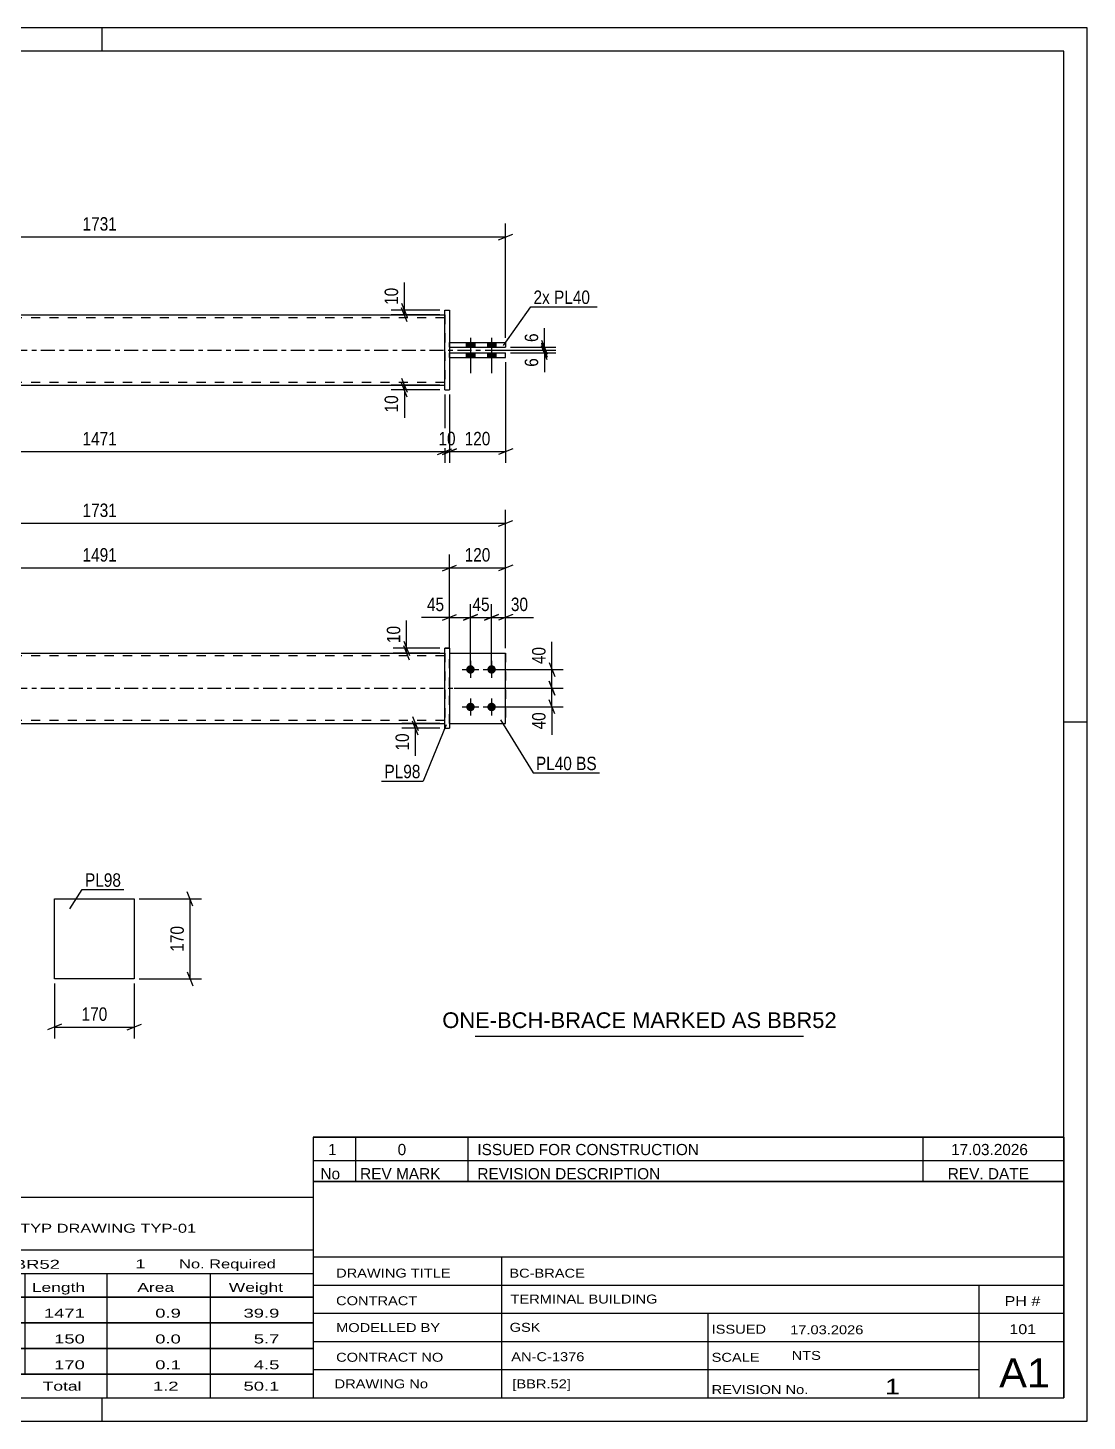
# Model space of a CAD drawing. Header units: millimetres. Extents: x 0 to 420, y 0 to 297.
# Drawn here: x 194.2 to 420, y 0 to 297 of the extents above; entities that cross this region are included whole.
import ezdxf

# ---------------------------------------------------------------- set-up
doc = ezdxf.new("R2010")
doc.units = ezdxf.units.MM
doc.linetypes.add('DXK_LINE_DOT2', pattern=[3.9198, 1.9599, -1.9599])
doc.linetypes.add('DXK_LINE_DOT3', pattern=[5.9187, 2.979, -0.9799, 0.9799, -0.9799])
doc.styles.add('Arial', font='ARIAL.TTF', dxfattribs={"height": 0.2})
doc.styles.add('Arial Narrow', font='ARIALN.TTF', dxfattribs={"height": 0.2})

# ---------------------------------------------------------------- blocks, each defined once
blk = doc.blocks.new('Unknown-580605197-1163')
at = {"color": 5, "linetype": 'Continuous'}
for p, q in [((420, 297), (0, 297)), ((210, 292), (210, 297)), ((420, 0), (420, 297)), ((415, 292), (5, 292)), ((415, 5), (415, 292)), ((420, 149), (415, 149)), ((5, 5), (415, 5)), ((210, 0), (210, 5)), ((0, 0), (420, 0))]:
    blk.add_line(p, q, dxfattribs=at)
blk = doc.blocks.new('Part-580605197-1823 - 1791')
at = {"color": 2, "linetype": 'Continuous'}
for p, q in [((284.03, 163.74), (296.03, 163.74)), ((296.03, 163.74), (296.03, 163.74)), ((296.03, 148.74), (296.03, 163.74)), ((284.03, 148.74), (296.03, 148.74))]:
    blk.add_line(p, q, dxfattribs=at)
at = {"color": 7, "linetype": 'DXK_LINE_DOT2'}
for p, q in [((284.03, 163.74), (296.03, 163.74)), ((284.03, 148.74), (284.03, 163.74)), ((296.03, 163.74), (296.03, 163.74)), ((284.03, 148.74), (284.03, 148.74)), ((284.03, 148.74), (296.03, 148.74))]:
    blk.add_line(p, q, dxfattribs=at)
blk = doc.blocks.new('Part-580605197-1803 - 1791')
at = {"color": 2, "linetype": 'Continuous'}
for p, q in [((284.03, 164.74), (283.03, 164.74)), ((283.03, 147.74), (283.03, 164.74)), ((284.03, 164.74), (284.03, 147.74)), ((283.03, 147.74), (283.03, 147.74)), ((283.03, 147.74), (284.03, 147.74))]:
    blk.add_line(p, q, dxfattribs=at)
at = {"color": 7, "linetype": 'DXK_LINE_DOT2'}
for p, q in [((283.03, 164.74), (283.03, 164.74)), ((283.03, 164.74), (284.03, 164.74)), ((284.03, 164.74), (284.03, 164.74)), ((283.03, 147.74), (284.03, 147.74))]:
    blk.add_line(p, q, dxfattribs=at)
blk = doc.blocks.new('Part-580605197-1828 - 1791')
at = {"color": 2, "linetype": 'Continuous'}
for p, q in [((135.94, 163.74), (283.03, 163.74)), ((135.94, 148.74), (283.03, 148.74))]:
    blk.add_line(p, q, dxfattribs=at)
at = {"color": 7, "linetype": 'DXK_LINE_DOT2'}
for p, q in [((135.94, 148.74), (135.94, 163.74)), ((283.03, 163.74), (283.03, 148.74)), ((283.03, 163.14), (135.94, 163.14)), ((283.03, 149.34), (135.94, 149.34))]:
    blk.add_line(p, q, dxfattribs=at)
at = {"color": 7, "linetype": 'DXK_LINE_DOT3'}
blk.add_line((125.94, 156.24), (293.03, 156.24), dxfattribs=at)
blk = doc.blocks.new('Bolt-580605197-1834 - 1791')
at = {"linetype": 'Continuous'}
for points in [[(288.53, 161.14), (288.72, 161.12), (288.89, 161.06), (289.06, 160.96), (289.2, 160.84), (289.31, 160.69), (289.38, 160.51), (289.42, 160.33), (289.42, 160.14), (289.38, 159.96), (289.31, 159.79), (289.2, 159.63), (289.06, 159.51), (288.89, 159.41), (288.72, 159.36), (288.53, 159.34), (288.34, 159.36), (288.16, 159.41), (288, 159.51), (287.86, 159.63), (287.75, 159.79), (287.67, 159.96), (287.63, 160.14), (287.63, 160.33), (287.67, 160.51), (287.75, 160.69), (287.86, 160.84), (288, 160.96), (288.16, 161.06), (288.34, 161.12)], [(293.03, 161.14), (293.22, 161.12), (293.39, 161.06), (293.56, 160.96), (293.7, 160.84), (293.81, 160.69), (293.88, 160.51), (293.92, 160.33), (293.92, 160.14), (293.88, 159.96), (293.81, 159.79), (293.7, 159.63), (293.56, 159.51), (293.39, 159.41), (293.22, 159.36), (293.03, 159.34), (292.84, 159.36), (292.66, 159.41), (292.5, 159.51), (292.36, 159.63), (292.25, 159.79), (292.17, 159.96), (292.13, 160.14), (292.13, 160.33), (292.17, 160.51), (292.25, 160.69), (292.36, 160.84), (292.5, 160.96), (292.66, 161.06), (292.84, 161.12)], [(288.53, 153.14), (288.72, 153.12), (288.89, 153.06), (289.06, 152.96), (289.2, 152.84), (289.31, 152.69), (289.38, 152.51), (289.42, 152.33), (289.42, 152.14), (289.38, 151.96), (289.31, 151.79), (289.2, 151.63), (289.06, 151.51), (288.89, 151.41), (288.72, 151.36), (288.53, 151.34), (288.34, 151.36), (288.16, 151.41), (288, 151.51), (287.86, 151.63), (287.75, 151.79), (287.67, 151.96), (287.63, 152.14), (287.63, 152.33), (287.67, 152.51), (287.75, 152.69), (287.86, 152.84), (288, 152.96), (288.16, 153.06), (288.34, 153.12)], [(293.03, 153.14), (293.22, 153.12), (293.39, 153.06), (293.56, 152.96), (293.7, 152.84), (293.81, 152.69), (293.88, 152.51), (293.92, 152.33), (293.92, 152.14), (293.88, 151.96), (293.81, 151.79), (293.7, 151.63), (293.56, 151.51), (293.39, 151.41), (293.22, 151.36), (293.03, 151.34), (292.84, 151.36), (292.66, 151.41), (292.5, 151.51), (292.36, 151.63), (292.25, 151.79), (292.17, 151.96), (292.13, 152.14), (292.13, 152.33), (292.17, 152.51), (292.25, 152.69), (292.36, 152.84), (292.5, 152.96), (292.66, 153.06), (292.84, 153.12)]]:
    blk.add_hatch(color=1, dxfattribs=at).paths.add_polyline_path(points)
at = {"color": 1, "linetype": 'Continuous'}
for p, q in [((288.53, 162.04), (288.53, 158.44)), ((293.03, 162.04), (293.03, 158.44)), ((286.73, 160.24), (290.33, 160.24)), ((291.23, 160.24), (294.83, 160.24)), ((286.73, 152.24), (290.33, 152.24)), ((288.53, 154.04), (288.53, 150.44)), ((291.23, 152.24), (294.83, 152.24)), ((293.03, 154.04), (293.03, 150.44))]:
    blk.add_line(p, q, dxfattribs=at)
blk = doc.blocks.new('Part-580605197-1839 - 1791')
at = {"color": 7, "linetype": 'DXK_LINE_DOT2'}
for p, q in [((284.03, 163.74), (296.03, 163.74)), ((284.03, 148.74), (284.03, 163.74)), ((284.03, 163.74), (296.03, 163.74)), ((296.03, 163.74), (296.03, 163.74)), ((296.03, 163.74), (296.03, 148.74)), ((284.03, 148.74), (284.03, 148.74)), ((284.03, 148.74), (296.03, 148.74)), ((284.03, 148.74), (296.03, 148.74))]:
    blk.add_line(p, q, dxfattribs=at)
blk = doc.blocks.new('Part-580605197-2139 - 2128')
at = {"color": 2, "linetype": 'Continuous'}
for p, q in [((283.03, 236.81), (283.03, 236.81)), ((283.03, 219.81), (283.03, 236.81)), ((283.03, 236.81), (284.03, 236.81)), ((284.03, 236.81), (284.03, 236.81)), ((284.03, 236.81), (284.03, 219.81)), ((283.03, 219.81), (284.03, 219.81)), ((283.03, 219.81), (283.03, 219.81)), ((284.03, 219.81), (284.03, 219.81))]:
    blk.add_line(p, q, dxfattribs=at)
at = {"color": 7, "linetype": 'DXK_LINE_DOT2'}
for p, q in [((283.03, 236.81), (283.03, 236.81)), ((283.03, 236.81), (284.03, 236.81)), ((283.03, 219.81), (284.03, 219.81))]:
    blk.add_line(p, q, dxfattribs=at)
blk = doc.blocks.new('Bolt-580605197-2133 - 2128')
at = {"linetype": 'Continuous'}
for points in [[(289.43, 229.91), (287.63, 229.91), (287.63, 228.91), (289.43, 228.91)], [(289.43, 229.91), (287.63, 229.91), (287.63, 228.91), (289.43, 228.91)], [(293.93, 229.91), (292.13, 229.91), (292.13, 228.91), (293.93, 228.91)], [(293.93, 229.91), (292.13, 229.91), (292.13, 228.91), (293.93, 228.91)], [(289.43, 227.71), (287.63, 227.71), (287.63, 226.71), (289.43, 226.71)], [(289.43, 227.71), (287.63, 227.71), (287.63, 226.71), (289.43, 226.71)], [(293.93, 227.71), (292.13, 227.71), (292.13, 226.71), (293.93, 226.71)], [(293.93, 227.71), (292.13, 227.71), (292.13, 226.71), (293.93, 226.71)]]:
    blk.add_hatch(color=1, dxfattribs=at).paths.add_polyline_path(points)
at = {"color": 1, "linetype": 'Continuous'}
for p, q in [((287.63, 229.91), (287.63, 228.91)), ((287.63, 229.91), (287.63, 228.91)), ((288.53, 230.91), (288.53, 223.41)), ((288.53, 230.91), (288.53, 223.41)), ((289.43, 229.91), (289.43, 228.91)), ((289.43, 229.91), (289.43, 228.91)), ((292.13, 229.91), (292.13, 228.91)), ((292.13, 229.91), (292.13, 228.91)), ((293.03, 230.91), (293.03, 223.41)), ((293.03, 230.91), (293.03, 223.41)), ((293.93, 229.91), (293.93, 228.91)), ((293.93, 229.91), (293.93, 228.91)), ((287.63, 227.71), (287.63, 226.71)), ((287.63, 227.71), (287.63, 226.71)), ((289.43, 227.71), (289.43, 226.71)), ((289.43, 227.71), (289.43, 226.71)), ((292.13, 227.71), (292.13, 226.71)), ((292.13, 227.71), (292.13, 226.71)), ((293.93, 227.71), (293.93, 226.71)), ((293.93, 227.71), (293.93, 226.71))]:
    blk.add_line(p, q, dxfattribs=at)
blk = doc.blocks.new('Part-580605197-2138 - 2128')
at = {"color": 2, "linetype": 'Continuous'}
for p, q in [((135.94, 235.81), (283.03, 235.81)), ((135.94, 220.81), (283.03, 220.81))]:
    blk.add_line(p, q, dxfattribs=at)
at = {"color": 7, "linetype": 'DXK_LINE_DOT2'}
for p, q in [((135.94, 235.81), (135.94, 220.81)), ((283.03, 235.21), (135.94, 235.21)), ((283.03, 235.81), (283.03, 220.81)), ((283.03, 221.41), (135.94, 221.41))]:
    blk.add_line(p, q, dxfattribs=at)
at = {"color": 7, "linetype": 'DXK_LINE_DOT3'}
blk.add_line((125.94, 228.31), (293.03, 228.31), dxfattribs=at)
blk = doc.blocks.new('Part-580605197-2155 - 2128')
at = {"color": 2, "linetype": 'Continuous'}
for p, q in [((284.03, 229.91), (296.03, 229.91)), ((284.03, 228.91), (296.03, 228.91)), ((296.03, 229.91), (296.03, 228.91))]:
    blk.add_line(p, q, dxfattribs=at)
at = {"color": 7, "linetype": 'DXK_LINE_DOT2'}
for p, q in [((284.03, 228.91), (284.03, 229.91)), ((284.03, 229.91), (296.03, 229.91)), ((284.03, 228.91), (296.03, 228.91)), ((296.03, 229.91), (296.03, 229.91))]:
    blk.add_line(p, q, dxfattribs=at)
blk = doc.blocks.new('Part-580605197-2160 - 2128')
at = {"color": 2, "linetype": 'Continuous'}
for p, q in [((284.03, 227.71), (296.03, 227.71)), ((284.03, 226.71), (296.03, 226.71)), ((296.03, 226.71), (296.03, 227.71))]:
    blk.add_line(p, q, dxfattribs=at)
at = {"color": 7, "linetype": 'DXK_LINE_DOT2'}
for p, q in [((284.03, 226.71), (284.03, 227.71)), ((284.03, 227.71), (296.03, 227.71)), ((284.03, 226.71), (296.03, 226.71))]:
    blk.add_line(p, q, dxfattribs=at)
blk = doc.blocks.new('Part-580605197-1390 - 1374')
at = {"color": 2, "linetype": 'Continuous'}
for p, q in [((199.86, 94.31), (199.86, 111.31)), ((199.86, 111.31), (216.86, 111.31)), ((216.86, 111.31), (216.86, 94.31)), ((216.86, 94.31), (199.86, 94.31))]:
    blk.add_line(p, q, dxfattribs=at)
blk = doc.blocks.new('StraightDimension-580605197-1951 - 1791')
at = {"color": 7, "linetype": 'Continuous'}
for p, q in [((134.94, 157.24), (134.94, 184.73)), ((284.03, 164.74), (284.03, 184.73)), ((136.44, 182.48), (133.44, 181.28)), ((134.94, 181.88), (284.03, 181.88)), ((282.53, 181.28), (285.53, 182.48))]:
    blk.add_line(p, q, dxfattribs=at)
at = {"color": 0}
blk.add_wipeout([(213.74, 182.63), (213.74, 186.83), (205.23, 186.83), (205.23, 182.63)], dxfattribs=at)
at = {"color": 3, "style": 'Arial Narrow'}
blk.add_text('1491', height=2.863, dxfattribs=at).set_placement((205.83, 183.23))
blk = doc.blocks.new('StraightDimension-580605197-1867 - 1791')
at = {"color": 7, "linetype": 'Continuous'}
for p, q in [((288.53, 161.24), (288.53, 174.18)), ((293.03, 161.24), (293.03, 174.18)), ((287.03, 170.73), (290.03, 171.93)), ((288.53, 171.33), (293.03, 171.33)), ((294.53, 171.93), (291.53, 170.73))]:
    blk.add_line(p, q, dxfattribs=at)
at = {"color": 0}
blk.add_wipeout([(293.21, 172.08), (293.21, 176.28), (288.35, 176.28), (288.35, 172.08)], dxfattribs=at)
at = {"color": 3, "style": 'Arial Narrow'}
blk.add_text('45', height=2.863, dxfattribs=at).set_placement((288.95, 172.68))
blk = doc.blocks.new('StraightDimension-580605197-1897 - 1791')
at = {"color": 7, "linetype": 'Continuous'}
for p, q in [((122.94, 164.74), (122.94, 194.24)), ((296.03, 164.74), (296.03, 194.24)), ((124.44, 191.99), (121.44, 190.79)), ((122.94, 191.39), (296.03, 191.39)), ((294.53, 190.79), (297.53, 191.99))]:
    blk.add_line(p, q, dxfattribs=at)
at = {"color": 0}
blk.add_wipeout([(213.74, 192.14), (213.74, 196.34), (205.23, 196.34), (205.23, 192.14)], dxfattribs=at)
at = {"color": 3, "style": 'Arial Narrow'}
blk.add_text('1731', height=2.863, dxfattribs=at).set_placement((205.83, 192.74))
blk = doc.blocks.new('StraightDimension-580605197-1966 - 1791')
at = {"color": 7, "linetype": 'Continuous'}
for p, q in [((284.03, 164.74), (284.03, 184.73)), ((296.03, 164.74), (296.03, 184.73)), ((282.53, 181.28), (285.53, 182.48)), ((284.03, 181.88), (296.03, 181.88)), ((297.53, 182.48), (294.53, 181.28))]:
    blk.add_line(p, q, dxfattribs=at)
at = {"color": 0}
blk.add_wipeout([(293.37, 182.63), (293.37, 186.83), (286.69, 186.83), (286.69, 182.63)], dxfattribs=at)
at = {"color": 3, "style": 'Arial Narrow'}
blk.add_text('120', height=2.863, dxfattribs=at).set_placement((287.29, 183.23))
blk = doc.blocks.new('StraightDimension-580605197-1851 - 1791')
at = {"color": 7, "linetype": 'Continuous'}
for p, q in [((284.03, 164.74), (284.03, 174.18)), ((288.53, 161.24), (288.53, 174.18)), ((282.53, 170.73), (285.53, 171.93)), ((284.03, 171.33), (288.53, 171.33)), ((290.03, 171.93), (287.03, 170.73))]:
    blk.add_line(p, q, dxfattribs=at)
at = {"color": 0}
blk.add_wipeout([(283.5, 172.08), (283.5, 176.28), (278.65, 176.28), (278.65, 172.08)], dxfattribs=at)
at = {"color": 7, "linetype": 'Continuous'}
blk.add_line((284.03, 171.33), (278.12, 171.33), dxfattribs=at)
blk.add_line((284.03, 171.33), (278.12, 171.33), dxfattribs=at)
at = {"color": 3, "style": 'Arial Narrow'}
blk.add_text('45', height=2.863, dxfattribs=at).set_placement((279.25, 172.68))
blk = doc.blocks.new('StraightDimension-580605197-1880 - 1791')
at = {"color": 7, "linetype": 'Continuous'}
for p, q in [((293.03, 161.24), (293.03, 174.18)), ((296.03, 164.74), (296.03, 174.18)), ((291.53, 170.73), (294.53, 171.93)), ((293.03, 171.33), (296.03, 171.33)), ((297.53, 171.93), (294.53, 170.73))]:
    blk.add_line(p, q, dxfattribs=at)
at = {"color": 0}
blk.add_wipeout([(301.41, 172.08), (301.41, 176.28), (296.55, 176.28), (296.55, 172.08)], dxfattribs=at)
at = {"color": 7, "linetype": 'Continuous'}
blk.add_line((296.03, 171.33), (301.94, 171.33), dxfattribs=at)
blk.add_line((296.03, 171.33), (301.94, 171.33), dxfattribs=at)
at = {"color": 3, "style": 'Arial Narrow'}
blk.add_text('30', height=2.863, dxfattribs=at).set_placement((297.15, 172.68))
blk = doc.blocks.new('StraightDimension-580605197-1917 - 1791')
at = {"color": 7, "linetype": 'Continuous'}
for p, q in [((305.28, 161.74), (306.48, 158.74)), ((294.03, 160.24), (308.28, 160.24)), ((306.48, 154.74), (305.28, 157.74)), ((305.88, 156.24), (305.88, 160.24)), ((285.03, 156.24), (308.28, 156.24))]:
    blk.add_line(p, q, dxfattribs=at)
at = {"color": 0}
blk.add_wipeout([(305.13, 165.62), (300.93, 165.62), (300.93, 160.76), (305.13, 160.76)], dxfattribs=at)
at = {"color": 7, "linetype": 'Continuous'}
blk.add_line((305.88, 160.24), (305.88, 166.14), dxfattribs=at)
blk.add_line((305.88, 160.24), (305.88, 166.14), dxfattribs=at)
at = {"color": 3, "style": 'Arial Narrow'}
blk.add_text('40', height=2.863, rotation=90.0002, dxfattribs=at).set_placement((304.53, 161.36))
blk = doc.blocks.new('StraightDimension-580605197-1926 - 1791')
at = {"color": 7, "linetype": 'Continuous'}
for p, q in [((305.28, 157.74), (306.48, 154.74)), ((285.03, 156.24), (308.28, 156.24)), ((305.88, 152.24), (305.88, 156.24)), ((294.03, 152.24), (308.28, 152.24)), ((306.48, 150.74), (305.28, 153.74))]:
    blk.add_line(p, q, dxfattribs=at)
at = {"color": 0}
blk.add_wipeout([(305.13, 151.71), (300.93, 151.71), (300.93, 146.85), (305.13, 146.85)], dxfattribs=at)
at = {"color": 7, "linetype": 'Continuous'}
blk.add_line((305.88, 152.24), (305.88, 146.33), dxfattribs=at)
blk.add_line((305.88, 152.24), (305.88, 146.33), dxfattribs=at)
at = {"color": 3, "style": 'Arial Narrow'}
blk.add_text('40', height=2.863, rotation=90.0002, dxfattribs=at).set_placement((304.53, 147.45))
blk = doc.blocks.new('StraightDimension-580605197-2080 - 1791')
at = {"color": 7, "linetype": 'Continuous'}
for p, q in [((282.03, 148.74), (273.92, 148.74)), ((276.17, 150.24), (277.37, 147.24)), ((277.37, 146.24), (276.17, 149.24)), ((276.77, 147.74), (276.77, 148.74)), ((282.03, 147.74), (273.92, 147.74))]:
    blk.add_line(p, q, dxfattribs=at)
at = {"color": 0}
blk.add_wipeout([(276.02, 147.21), (271.82, 147.21), (271.82, 142.35), (276.02, 142.35)], dxfattribs=at)
at = {"color": 7, "linetype": 'Continuous'}
blk.add_line((276.77, 147.74), (276.77, 141.83), dxfattribs=at)
blk.add_line((276.77, 147.74), (276.77, 141.83), dxfattribs=at)
at = {"color": 3, "style": 'Arial Narrow'}
blk.add_text('10', height=2.863, rotation=90.0002, dxfattribs=at).set_placement((275.42, 142.95))
blk = doc.blocks.new('StraightDimension-580605197-2089 - 1791')
at = {"color": 7, "linetype": 'Continuous'}
for p, q in [((282.03, 164.74), (272.06, 164.74)), ((282.03, 163.74), (272.06, 163.74)), ((274.31, 166.24), (275.51, 163.24)), ((275.51, 162.24), (274.31, 165.24)), ((274.91, 163.74), (274.91, 164.74))]:
    blk.add_line(p, q, dxfattribs=at)
at = {"color": 0}
blk.add_wipeout([(274.16, 170.12), (269.96, 170.12), (269.96, 165.26), (274.16, 165.26)], dxfattribs=at)
at = {"color": 7, "linetype": 'Continuous'}
blk.add_line((274.91, 164.74), (274.91, 170.64), dxfattribs=at)
blk.add_line((274.91, 164.74), (274.91, 170.64), dxfattribs=at)
at = {"color": 3, "style": 'Arial Narrow'}
blk.add_text('10', height=2.863, rotation=90.0002, dxfattribs=at).set_placement((273.56, 165.86))
blk = doc.blocks.new('StraightDimension-580605197-2196 - 2128')
at = {"color": 7, "linetype": 'Continuous'}
for p, q in [((135.94, 218.81), (135.94, 204.26)), ((283.03, 218.81), (283.03, 204.26)), ((137.44, 207.26), (134.44, 206.06)), ((135.94, 206.66), (283.03, 206.66)), ((281.53, 206.06), (284.53, 207.26))]:
    blk.add_line(p, q, dxfattribs=at)
at = {"color": 0}
blk.add_wipeout([(213.74, 207.41), (213.74, 211.61), (205.23, 211.61), (205.23, 207.41)], dxfattribs=at)
at = {"color": 3, "style": 'Arial Narrow'}
blk.add_text('1471', height=2.863, dxfattribs=at).set_placement((205.83, 208.01))
blk = doc.blocks.new('StraightDimension-580605197-2185 - 2128')
at = {"color": 7, "linetype": 'Continuous'}
for p, q in [((124.44, 253.03), (121.44, 251.83)), ((122.94, 230.91), (122.94, 255.28)), ((294.53, 251.83), (297.53, 253.03)), ((296.03, 230.91), (296.03, 255.28)), ((122.94, 252.43), (296.03, 252.43))]:
    blk.add_line(p, q, dxfattribs=at)
at = {"color": 0}
blk.add_wipeout([(213.74, 253.18), (213.74, 257.38), (205.23, 257.38), (205.23, 253.18)], dxfattribs=at)
at = {"color": 3, "style": 'Arial Narrow'}
blk.add_text('1731', height=2.863, dxfattribs=at).set_placement((205.83, 253.78))
blk = doc.blocks.new('StraightDimension-580605197-2223 - 2128')
at = {"color": 7, "linetype": 'Continuous'}
for p, q in [((283.03, 218.81), (283.03, 204.26)), ((284.03, 218.81), (284.03, 204.26)), ((281.53, 206.06), (284.53, 207.26)), ((285.53, 207.26), (282.53, 206.06)), ((283.03, 206.66), (284.03, 206.66))]:
    blk.add_line(p, q, dxfattribs=at)
at = {"color": 0}
blk.add_wipeout([(285.96, 207.41), (285.96, 211.61), (281.1, 211.61), (281.1, 207.41)], dxfattribs=at)
at = {"color": 3, "style": 'Arial Narrow'}
blk.add_text('10', height=2.863, dxfattribs=at).set_placement((281.7, 208.01))
blk = doc.blocks.new('StraightDimension-580605197-2232 - 2128')
at = {"color": 7, "linetype": 'Continuous'}
for p, q in [((296.03, 225.71), (296.03, 204.26)), ((284.03, 218.81), (284.03, 204.26)), ((282.53, 206.06), (285.53, 207.26)), ((284.03, 206.66), (296.03, 206.66)), ((297.53, 207.26), (294.53, 206.06))]:
    blk.add_line(p, q, dxfattribs=at)
at = {"color": 0}
blk.add_wipeout([(293.37, 207.41), (293.37, 211.61), (286.69, 211.61), (286.69, 207.41)], dxfattribs=at)
at = {"color": 3, "style": 'Arial Narrow'}
blk.add_text('120', height=2.863, dxfattribs=at).set_placement((287.29, 208.01))
blk = doc.blocks.new('StraightDimension-580605197-2243 - 2128')
at = {"color": 7, "linetype": 'Continuous'}
for p, q in [((282.03, 220.81), (271.59, 220.81)), ((282.03, 219.81), (271.59, 219.81)), ((273.84, 222.31), (275.04, 219.31)), ((275.04, 218.31), (273.84, 221.31)), ((274.44, 219.81), (274.44, 220.81))]:
    blk.add_line(p, q, dxfattribs=at)
at = {"color": 0}
blk.add_wipeout([(273.69, 219.29), (269.49, 219.29), (269.49, 214.43), (273.69, 214.43)], dxfattribs=at)
at = {"color": 7, "linetype": 'Continuous'}
blk.add_line((274.44, 219.81), (274.44, 213.9), dxfattribs=at)
blk.add_line((274.44, 219.81), (274.44, 213.9), dxfattribs=at)
at = {"color": 3, "style": 'Arial Narrow'}
blk.add_text('10', height=2.863, rotation=90.0002, dxfattribs=at).set_placement((273.09, 215.03))
blk = doc.blocks.new('StraightDimension-580605197-2264 - 2128')
at = {"color": 7, "linetype": 'Continuous'}
for p, q in [((303.7, 229.81), (304.9, 226.81)), ((304.9, 226.21), (303.7, 229.21)), ((291.78, 228.31), (306.7, 228.31)), ((297.03, 227.71), (306.7, 227.71)), ((304.3, 227.71), (304.3, 228.31))]:
    blk.add_line(p, q, dxfattribs=at)
at = {"color": 0}
blk.add_wipeout([(303.55, 227.19), (299.35, 227.19), (299.35, 224.16), (303.55, 224.16)], dxfattribs=at)
at = {"color": 7, "linetype": 'Continuous'}
blk.add_line((304.3, 227.71), (304.3, 223.63), dxfattribs=at)
blk.add_line((304.3, 227.71), (304.3, 223.63), dxfattribs=at)
at = {"color": 3, "style": 'Arial Narrow'}
blk.add_text('6', height=2.86, rotation=90.0002, dxfattribs=at).set_placement((302.95, 224.76))
blk = doc.blocks.new('StraightDimension-580605197-2273 - 2128')
at = {"color": 7, "linetype": 'Continuous'}
for p, q in [((297.03, 228.91), (306.7, 228.91)), ((303.7, 230.41), (304.9, 227.41)), ((304.9, 226.81), (303.7, 229.81)), ((304.3, 228.31), (304.3, 228.91)), ((291.78, 228.31), (306.7, 228.31))]:
    blk.add_line(p, q, dxfattribs=at)
at = {"color": 0}
blk.add_wipeout([(303.55, 232.46), (299.35, 232.46), (299.35, 229.44), (303.55, 229.44)], dxfattribs=at)
at = {"color": 7, "linetype": 'Continuous'}
blk.add_line((304.3, 228.91), (304.3, 232.99), dxfattribs=at)
blk.add_line((304.3, 228.91), (304.3, 232.99), dxfattribs=at)
at = {"color": 3, "style": 'Arial Narrow'}
blk.add_text('6', height=2.86, rotation=90.0002, dxfattribs=at).set_placement((302.95, 230.04))
blk = doc.blocks.new('StraightDimension-580605197-2282 - 2128')
at = {"color": 7, "linetype": 'Continuous'}
for p, q in [((273.84, 238.31), (275.04, 235.31)), ((282.03, 236.81), (271.59, 236.81)), ((282.03, 235.81), (271.59, 235.81)), ((275.04, 234.31), (273.84, 237.31)), ((274.44, 235.81), (274.44, 236.81))]:
    blk.add_line(p, q, dxfattribs=at)
at = {"color": 0}
blk.add_wipeout([(273.69, 242.19), (269.49, 242.19), (269.49, 237.34), (273.69, 237.34)], dxfattribs=at)
at = {"color": 7, "linetype": 'Continuous'}
blk.add_line((274.44, 236.81), (274.44, 242.72), dxfattribs=at)
blk.add_line((274.44, 236.81), (274.44, 242.72), dxfattribs=at)
at = {"color": 3, "style": 'Arial Narrow'}
blk.add_text('10', height=2.863, rotation=90.0002, dxfattribs=at).set_placement((273.09, 237.94))
blk = doc.blocks.new('StraightDimension-580605197-1402 - 1374')
at = {"color": 7, "linetype": 'Continuous'}
for p, q in [((199.86, 93.31), (199.86, 81.59)), ((216.86, 93.31), (216.86, 81.59)), ((201.36, 84.59), (198.36, 83.39)), ((199.86, 83.99), (216.86, 83.99)), ((215.36, 83.39), (218.36, 84.59))]:
    blk.add_line(p, q, dxfattribs=at)
at = {"color": 0}
blk.add_wipeout([(211.71, 84.74), (211.71, 88.94), (205.02, 88.94), (205.02, 84.74)], dxfattribs=at)
at = {"color": 3, "style": 'Arial Narrow'}
blk.add_text('170', height=2.863, dxfattribs=at).set_placement((205.62, 85.34))
blk = doc.blocks.new('StraightDimension-580605197-1392 - 1374')
at = {"color": 7, "linetype": 'Continuous'}
for p, q in [((217.86, 111.31), (231.16, 111.31)), ((229.36, 109.81), (228.16, 112.81)), ((228.76, 94.31), (228.76, 111.31)), ((228.16, 95.81), (229.36, 92.81)), ((217.86, 94.31), (231.16, 94.31))]:
    blk.add_line(p, q, dxfattribs=at)
at = {"color": 0}
blk.add_wipeout([(228.01, 106.15), (223.81, 106.15), (223.81, 99.47), (228.01, 99.47)], dxfattribs=at)
at = {"color": 3, "style": 'Arial Narrow'}
blk.add_text('170', height=2.863, rotation=90.0002, dxfattribs=at).set_placement((227.41, 100.07))
blk = doc.blocks.new('Unknown-580605197-3688')
at = {"color": 7, "linetype": 'Continuous'}
for p, q in [((255, 51.05), (255, 5)), ((255, 51.05), (415, 51.05)), ((415, 51), (415, 5)), ((255, 35), (415, 35)), ((295.14, 35), (295.14, 5)), ((255, 29), (415, 29)), ((397, 5.05), (397, 29.05)), ((255, 23), (415, 23)), ((339.14, 23), (339.14, 5)), ((255, 17), (415, 17)), ((255, 11), (397, 11)), ((255, 5), (415, 5))]:
    blk.add_line(p, q, dxfattribs=at)
at = {"color": 7, "style": 'Arial Narrow'}
for s, height, width, p in [('DRAWING TITLE', 1.9089, 1.425378, (259.88, 30.61)), ('BC-BRACE', 1.909, 1.425378, (296.81, 30.59)), ('TERMINAL BUILDING', 1.9089, 1.425378, (297.06, 25.07)), ('CONTRACT', 1.909, 1.425378, (259.88, 24.71)), ('MODELLED BY', 1.9089, 1.425378, (259.88, 18.98)), ('GSK', 1.909, 1.425378, (296.88, 19.04)), ('ISSUED', 1.909, 1.425378, (339.94, 18.64)), ('17.03.2026', 1.909, 1.425378, (356.69, 18.52)), ('CONTRACT NO', 1.9089, 1.425378, (259.88, 12.66)), ('AN-C-1376', 1.909, 1.425378, (297.23, 12.78)), ('SCALE', 1.909, 1.425378, (339.94, 12.65)), ('A1', 6.204, 1.25, (401.24, 7.2)), ('DRAWING No', 1.909, 1.425378, (259.56, 7)), ('[BBR.52]', 1.909, 1.425378, (297.46, 6.99)), ('1', 3.34, 1.5, (376.91, 5.68)), ('REVISION No.', 1.9089, 1.425378, (339.94, 5.77))]:
    blk.add_text(s, height=height, dxfattribs=dict(at, width=width)).set_placement(p)
at = {"color": 7, "linetype": 'Continuous', "style": 'Arial Narrow'}
for s, height, width, p in [('PH #', 2.1, 1.42538, (402.4, 24.55)), ('101', 2.1, 1.42538, (403.41, 18.55)), ('NTS', 1.909, 1.425378, (357, 13.05))]:
    blk.add_text(s, height=height, dxfattribs=dict(at, width=width)).set_placement(p)
blk = doc.blocks.new('Unknown-580605197-3689')
at = {"color": 7, "linetype": 'Continuous'}
for p, q in [((255, 60.55), (415, 60.55)), ((415, 60.55), (255, 60.55)), ((255, 60.55), (255, 55.55)), ((264, 60.55), (264, 55.55)), ((288, 60.55), (288, 55.55)), ((385, 60.55), (385, 55.55)), ((415, 60.55), (415, 55.55)), ((255, 55.55), (415, 55.55)), ((255, 55.55), (255, 51.05)), ((255, 55.55), (415, 55.55)), ((264, 55.55), (264, 51.05)), ((288, 55.55), (288, 51.05)), ((385, 55.55), (385, 51.05)), ((415, 55.55), (415, 51.05)), ((415, 51.05), (255, 51.05))]:
    blk.add_line(p, q, dxfattribs=at)
at = {"color": 7, "linetype": 'Continuous', "style": 'Arial Narrow'}
for s, height, width, p in [('1', 2.39, 1.196471, (258.16, 56.7)), ('0', 2.39, 1.196471, (273, 56.7)), ('ISSUED FOR CONSTRUCTION', 2.3861, 1.196471, (290, 56.7)), ('17.03.2026', 2.386, 1.196471, (391, 56.7)), ('No', 2.386, 1.2, (256.54, 51.55)), ('REV MARK', 2.386, 1.2, (265, 51.55)), ('REVISION DESCRIPTION', 2.3861, 1.2, (290, 51.55)), ('REV. DATE', 2.386, 1.2, (390.28, 51.55))]:
    blk.add_text(s, height=height, dxfattribs=dict(at, width=width)).set_placement(p)
blk = doc.blocks.new('Unknown-580605197-3690')
at = {"color": 7, "linetype": 'Continuous'}
for p, q in [((95, 47.75), (255, 47.75)), ((95, 36.5), (95, 47.75)), ((255, 47.75), (255, 36.5)), ((95, 36.5), (255, 36.5)), ((95, 36.5), (95, 31.5)), ((255, 36.5), (255, 31.5)), ((95, 31.5), (255, 31.5)), ((95, 31.5), (95, 26.5)), ((119, 31.5), (119, 26.5)), ((154.5, 31.5), (154.5, 26.5)), ((180.5, 31.5), (180.5, 26.5)), ((193.5, 31.5), (193.5, 26.5)), ((211, 31.5), (211, 26.5)), ((233, 31.5), (233, 26.5)), ((255, 31.5), (255, 26.5)), ((95, 26.5), (255, 26.5)), ((95, 26.45), (95, 21.05)), ((95, 26.45), (255, 26.45)), ((119, 26.5), (119, 21)), ((154.5, 26.5), (154.5, 21)), ((180.5, 26.5), (180.5, 21)), ((193.5, 26.5), (193.5, 21)), ((211, 26.5), (211, 21)), ((233, 26.5), (233, 21)), ((255, 26.45), (255, 21.05)), ((95, 21.05), (255, 21.05)), ((95, 20.95), (95, 15.55)), ((95, 20.95), (255, 20.95)), ((119, 21), (119, 15.5)), ((154.5, 21), (154.5, 15.5)), ((180.5, 21), (180.5, 15.5)), ((193.5, 21), (193.5, 15.5)), ((211, 21), (211, 15.5)), ((233, 21), (233, 15.5)), ((255, 20.95), (255, 15.55)), ((95, 15.55), (255, 15.55)), ((95, 15.45), (95, 10.05)), ((95, 15.45), (255, 15.45)), ((119, 15.5), (119, 10)), ((154.5, 15.5), (154.5, 10)), ((180.5, 15.5), (180.5, 10)), ((193.5, 15.5), (193.5, 10)), ((211, 15.5), (211, 10)), ((233, 15.5), (233, 10)), ((255, 15.45), (255, 10.05)), ((95, 10.05), (255, 10.05)), ((95, 10), (255, 10)), ((95, 10), (95, 5)), ((211, 10), (211, 5)), ((233, 10), (233, 5)), ((255, 10), (255, 5)), ((95, 5), (255, 5))]:
    blk.add_line(p, q, dxfattribs=at)
at = {"color": 7, "style": 'Arial Narrow'}
for s, height, width, p in [('GENERAL NOTES & WELD DETAILS :', 2.8633, 1.4, (96.15, 40.06)), ('REFER TYP DRAWING TYP-01', 1.9089, 1.6, (179.7, 40.16)), ("MATERIAL LIST FOR ASSEMBLY MK'D", 1.9089, 1.6, (96.15, 32.56)), ('BBR52', 1.909, 1.794707, (188.57, 32.47)), ('1', 1.91, 1.794707, (217.08, 32.56)), ('No. Required', 1.9089, 1.6, (226.41, 32.56)), ('Mark', 1.909, 1.7, (96.34, 27.5)), ('Profile', 1.909, 1.7, (129.41, 27.5)), ('Material', 1.909, 1.7, (159.54, 27.56)), ('No.', 1.909, 1.7, (184.5, 27.56)), ('Length', 1.909, 1.7, (195, 27.56)), ('Area', 1.909, 1.7, (217.5, 27.56)), ('Weight', 1.909, 1.7, (237, 27.56))]:
    blk.add_text(s, height=height, dxfattribs=dict(at, width=width)).set_placement(p)
at = {"color": 7, "linetype": 'Continuous', "style": 'Arial Narrow'}
for s, height, width, p in [('BBR52', 1.909, 1.794707, (96.5, 22.06)), ('SHS150*6', 1.909, 1.794707, (121, 22.06)), ('E350', 1.909, 1.794707, (160.74, 22.06)), ('1', 1.91, 1.794707, (184.86, 22.06)), ('1471', 1.909, 1.794707, (197.58, 22.06)), ('0.9', 1.909, 1.794707, (221.32, 22.06)), ('39.9', 1.909, 1.794707, (240.14, 22.06)), ('PL40', 1.909, 1.794707, (96.5, 16.56)), ('PL10*120', 1.909, 1.794707, (121, 16.56)), ('E350', 1.909, 1.794707, (160.74, 16.56)), ('4', 1.91, 1.794707, (184.86, 16.56)), ('150', 1.909, 1.794707, (199.77, 16.56)), ('0.0', 1.909, 1.794707, (221.32, 16.56)), ('5.7', 1.909, 1.794707, (242.33, 16.56)), ('PL98', 1.909, 1.794707, (96.5, 11.06)), ('PL10*170', 1.909, 1.794707, (121, 11.06)), ('E350', 1.909, 1.794707, (160.74, 11.06)), ('2', 1.91, 1.794707, (184.86, 11.06)), ('170', 1.909, 1.794707, (199.77, 11.06)), ('0.1', 1.909, 1.794707, (221.32, 11.06)), ('4.5', 1.909, 1.794707, (242.33, 11.06)), ('Total', 1.909, 1.7, (197.33, 6.5)), ('1.2', 1.909, 1.794707, (220.83, 6.5)), ('50.1', 1.909, 1.794707, (240.14, 6.5))]:
    blk.add_text(s, height=height, dxfattribs=dict(at, width=width)).set_placement(p)
blk = doc.blocks.new('Unknown-580605197-3691')
at = {"color": 7, "linetype": 'Continuous'}
blk.add_line((289.5, 82.05), (359.5, 82.05), dxfattribs=at)
at = {"color": 7, "style": 'Arial'}
blk.add_text('ONE-BCH-BRACE MARKED AS BBR52', height=3.3428, dxfattribs=at).set_placement((282.52, 83.8))
blk = doc.blocks.new('Mark-580605197-1799 - 1791')
at = {"color": 0}
blk.add_wipeout([(277.87, 137.05), (277.87, 140.05), (270.19, 140.05), (270.19, 137.05)], dxfattribs=at)
blk.add_wipeout([(277.87, 137.05), (277.87, 140.05), (270.19, 140.05), (270.19, 137.05)], dxfattribs=at)
at = {"color": 30, "linetype": 'Continuous'}
for p in [(283.33, 148.42), (269.59, 136.45)]:
    blk.add_line(p, (278.47, 136.45), dxfattribs=at)
at = {"color": 3, "style": 'Arial Narrow'}
blk.add_text('PL98', height=2.863, dxfattribs=at).set_placement((270.19, 137.05))
blk = doc.blocks.new('MarkSet-580605197-2113 - 1791')
at = {"color": 0}
blk.add_wipeout([(310.15, 138.77), (310.15, 141.77), (302.48, 141.77), (302.48, 138.77)], dxfattribs=at)
blk.add_wipeout([(310.15, 138.77), (310.15, 141.77), (302.48, 141.77), (302.48, 138.77)], dxfattribs=at)
at = {"color": 30, "linetype": 'Continuous'}
blk.add_line((294.96, 149.53), (301.88, 138.17), dxfattribs=at)
at = {"color": 0}
blk.add_wipeout([(315.43, 138.77), (315.43, 141.77), (311.05, 141.77), (311.05, 138.77)], dxfattribs=at)
blk.add_wipeout([(315.43, 138.77), (315.43, 141.77), (311.05, 141.77), (311.05, 138.77)], dxfattribs=at)
at = {"color": 30, "linetype": 'Continuous'}
blk.add_line((301.88, 138.17), (316.03, 138.17), dxfattribs=at)
at = {"color": 3, "style": 'Arial Narrow'}
for s, p in [('PL40', (302.48, 138.77)), ('BS', (311.05, 138.77))]:
    blk.add_text(s, height=2.863, dxfattribs=at).set_placement(p)
blk = doc.blocks.new('MarkSet-580605197-2335 - 2128')
at = {"color": 0}
blk.add_wipeout([(305.44, 238.14), (305.44, 241.14), (301.97, 241.14), (301.97, 238.14)], dxfattribs=at)
blk.add_wipeout([(305.44, 238.14), (305.44, 241.14), (301.97, 241.14), (301.97, 238.14)], dxfattribs=at)
at = {"color": 30, "linetype": 'Continuous'}
blk.add_line((295.55, 229.31), (301.37, 237.54), dxfattribs=at)
at = {"color": 0}
blk.add_wipeout([(314.02, 238.14), (314.02, 241.14), (306.34, 241.14), (306.34, 238.14)], dxfattribs=at)
blk.add_wipeout([(314.02, 238.14), (314.02, 241.14), (306.34, 241.14), (306.34, 238.14)], dxfattribs=at)
at = {"color": 30, "linetype": 'Continuous'}
blk.add_line((301.37, 237.54), (315.52, 237.54), dxfattribs=at)
at = {"color": 3, "style": 'Arial Narrow'}
for s, p in [('2x', (301.97, 238.14)), ('PL40', (306.34, 238.14))]:
    blk.add_text(s, height=2.863, dxfattribs=at).set_placement(p)
blk = doc.blocks.new('Mark-580605197-1386 - 1374')
at = {"color": 0}
blk.add_wipeout([(214.03, 113.91), (214.03, 116.91), (206.35, 116.91), (206.35, 113.91)], dxfattribs=at)
blk.add_wipeout([(214.03, 113.91), (214.03, 116.91), (206.35, 116.91), (206.35, 113.91)], dxfattribs=at)
at = {"color": 30, "linetype": 'Continuous'}
for p, q in [((203.12, 109.21), (205.75, 113.31)), ((205.75, 113.31), (214.63, 113.31))]:
    blk.add_line(p, q, dxfattribs=at)
at = {"color": 3, "style": 'Arial Narrow'}
blk.add_text('PL98', height=2.863, dxfattribs=at).set_placement((206.35, 113.91))

msp = doc.modelspace()

# ---------------------------------------------------------------- block references
for name in ['Unknown-580605197-1163', 'Part-580605197-2138 - 2128', 'Part-580605197-2139 - 2128', 'Part-580605197-2155 - 2128', 'Bolt-580605197-2133 - 2128', 'Part-580605197-2160 - 2128', 'Part-580605197-1828 - 1791', 'Part-580605197-1803 - 1791', 'Part-580605197-1823 - 1791', 'Part-580605197-1839 - 1791', 'Bolt-580605197-1834 - 1791', 'Part-580605197-1390 - 1374', 'Unknown-580605197-3691', 'Unknown-580605197-3689', 'Unknown-580605197-3688', 'Unknown-580605197-3690']:
    msp.add_blockref(name, (0, 0))

# ---------------------------------------------------------------- next in the draw order: block references
for name in ['StraightDimension-580605197-2185 - 2128', 'StraightDimension-580605197-2196 - 2128', 'StraightDimension-580605197-1951 - 1791', 'StraightDimension-580605197-1867 - 1791', 'StraightDimension-580605197-2080 - 1791', 'Mark-580605197-1386 - 1374', 'StraightDimension-580605197-1402 - 1374']:
    msp.add_blockref(name, (0, 0))

# ---------------------------------------------------------------- next in the draw order: block references
for name in ['StraightDimension-580605197-2282 - 2128', 'StraightDimension-580605197-2223 - 2128', 'StraightDimension-580605197-1897 - 1791', 'Mark-580605197-1799 - 1791', 'StraightDimension-580605197-1392 - 1374']:
    msp.add_blockref(name, (0, 0))

# ---------------------------------------------------------------- next in the draw order: block references
for name in ['StraightDimension-580605197-2232 - 2128', 'StraightDimension-580605197-1966 - 1791']:
    msp.add_blockref(name, (0, 0))

# ---------------------------------------------------------------- next in the draw order: block references
for name in ['StraightDimension-580605197-2264 - 2128', 'StraightDimension-580605197-2243 - 2128', 'StraightDimension-580605197-1851 - 1791', 'StraightDimension-580605197-1880 - 1791']:
    msp.add_blockref(name, (0, 0))

# ---------------------------------------------------------------- next in the draw order: block references
for name in ['StraightDimension-580605197-2273 - 2128', 'StraightDimension-580605197-2089 - 1791', 'StraightDimension-580605197-1917 - 1791']:
    msp.add_blockref(name, (0, 0))

# ---------------------------------------------------------------- next in the draw order: block references
for name in ['MarkSet-580605197-2335 - 2128', 'StraightDimension-580605197-1926 - 1791']:
    msp.add_blockref(name, (0, 0))

# ---------------------------------------------------------------- next in the draw order: block references
msp.add_blockref('MarkSet-580605197-2113 - 1791', (0, 0))

doc.saveas('drawing.dxf')
